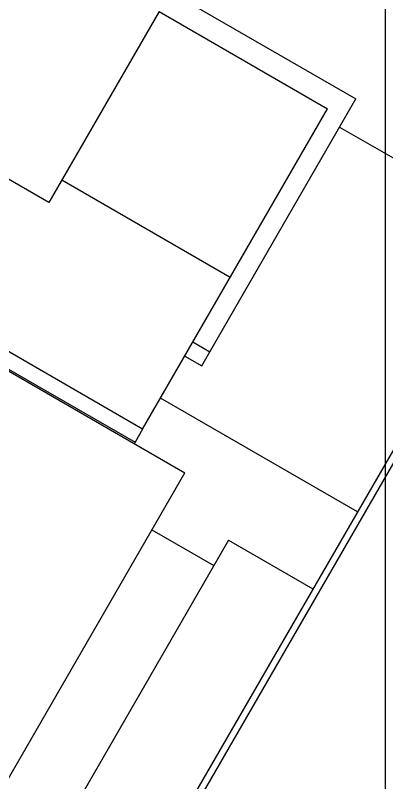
# Model space of a CAD drawing. Header units: metres. Extents: x 0 to 63075, y 0 to 44550.
# Drawn here: x 52749.59 to 52766.78, y 37565.93 to 37601.46 of the extents above; entities that cross this region are included whole.
import ezdxf

# ---------------------------------------------------------------- set-up
doc = ezdxf.new("R2010")
doc.units = ezdxf.units.M
doc.header["$LTSCALE"] = 75
for name, color, linetype in [('AI-Hatch mob', 7, 'Continuous'), ('GSB', 7, 'Continuous'), ('ML6', 1, 'Continuous'), ('SDM', 7, 'Continuous'), ('SL1', 8, 'Continuous')]:
    doc.layers.add(name, color=color, linetype=linetype)

# ---------------------------------------------------------------- blocks, each defined once
blk = doc.blocks.new('A$C6bae614f')
at = {"layer": 'SL1'}
for p, q in [((366170.33, 26155.59), (365320.28, 24683.38)), ((366171.06, 26152.86), (365323.01, 24684.11)), ((365247.17, 25354.91), (365537.28, 25187.4)), ((365442.63, 25155.45), (365315.32, 25228.96)), ((365476.63, 25214.34), (365442.63, 25155.45)), ((365476.63, 25214.34), (365528.59, 25184.34)), ((365492.28, 25109.46), (365537.28, 25187.4)), ((365471.59, 25085.62), (365528.59, 25184.34)), ((365532.28, 25178.74), (365587.8, 25146.69)), ((365498.59, 25132.38), (365446.63, 25162.38)), ((365471.59, 25085.62), (365419.62, 25115.62)), ((365417.04, 25111.14), (365484.59, 25072.14)), ((365417.28, 25111.55), (365469.24, 25081.55)), ((365487.09, 25112.46), (365492.28, 25109.46)), ((365484.59, 25108.13), (365489.78, 25105.13)), ((365489.78, 25105.13), (365492.28, 25109.46)), ((365537.79, 25060.09), (365477.09, 25095.14)), ((365471.59, 25085.62), (365469.24, 25081.55)), ((365469.24, 25081.55), (365469, 25081.14)), ((365387.75, 24904.43), (365484.59, 25072.14)), ((365474.44, 25054.56), (365493.57, 25043.5)), ((365498.09, 25051.32), (365412.53, 24903.15)), ((365498.09, 25051.32), (365524.07, 25036.32))]:
    blk.add_line(p, q, dxfattribs=at)
blk = doc.blocks.new('zw$15D4')
at = {"layer": 'ML6', "xscale": 0.2502808837766805, "yscale": 0.2502808837766805, "zscale": 0.2502808837766805}
blk.add_blockref('A$C6bae614f', (-85544.744, -3177.336), dxfattribs=at)

msp = doc.modelspace()

# ---------------------------------------------------------------- hatches: boundary and pattern name
at = {"layer": 'AI-Hatch mob'}
h = msp.add_hatch(dxfattribs=at)
h.set_pattern_fill('ANSI31', color=256, scale=25)
h.set_pattern_definition([(45, (-12666.46, -59.206), (-56.1266, 56.1266), [])])
h.paths.add_polyline_path([(52766.705, 38156.136), (51956.788, 38156.136), (51956.788, 36564.594), (52766.705, 36564.594)])

# ---------------------------------------------------------------- linework, layer by layer
at = {"layer": 'SDM'}
msp.add_lwpolyline([(51956.788, 38156.136), (52766.705, 38156.136), (52766.705, 36564.594), (51956.788, 36564.594)], close=True, dxfattribs=at)

# ---------------------------------------------------------------- block references
at = {"layer": 'GSB', "xscale": 0.6000000000000068, "yscale": 0.6000000000000068, "zscale": 0.6000000000000068}
msp.add_blockref('zw$15D4', (49200, 35721.635), dxfattribs=at)

doc.saveas('drawing.dxf')
